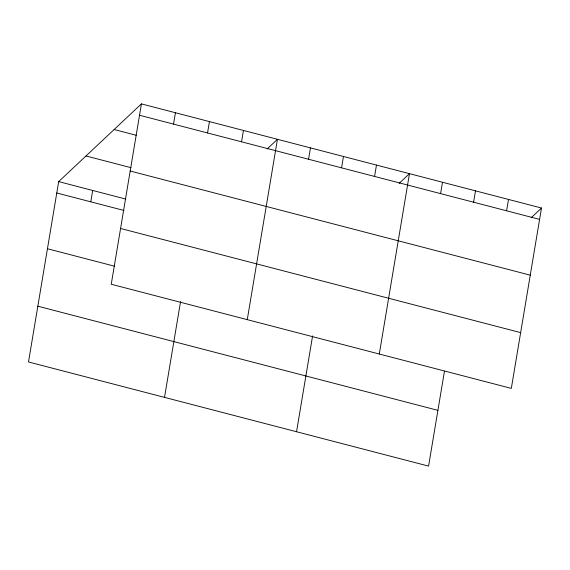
<?xml version="1.0" encoding="UTF-8"?>
<svg xmlns="http://www.w3.org/2000/svg" width="570" height="570" viewBox="0 0 570 570"><rect width="100%" height="100%" fill="white"/><g stroke="black" fill="none" stroke-linecap="round" stroke-linejoin="round"><path stroke-width="0.85" d="M141.424 103.89L111.243 284.245L511.319 388.391L541.5 208.029L141.424 103.89L58.681 181.609L28.5 361.971L428.576 466.11L444.465 371.17M90.787 201.823L92.689 190.458M173.529 124.103L175.432 112.739M207.537 132.96L209.439 121.595M164.523 397.376L180.562 301.559M241.545 141.809L243.447 130.445M247.266 319.656L277.447 139.294L267.138 148.984M308.555 159.251L310.458 147.887M296.55 431.747L312.588 335.93M341.558 167.844L343.461 156.479M374.568 176.436L376.471 165.072M379.292 354.027L409.474 173.665L399.157 183.355M440.582 193.622L442.484 182.258M473.584 202.215L475.487 190.85M506.595 210.807L508.497 199.443M531.183 217.719L541.5 208.029M139.522 115.254L539.598 219.393M114.121 129.532L136.223 135.29M85.985 155.959L131.043 167.687M130.188 171.021L530.264 275.168M58.681 181.609L125.842 199.094M56.779 192.974L123.947 210.458M120.576 228.477L520.652 332.623M47.445 248.741L114.613 266.226M37.834 306.197L437.91 410.343"/></g></svg>
